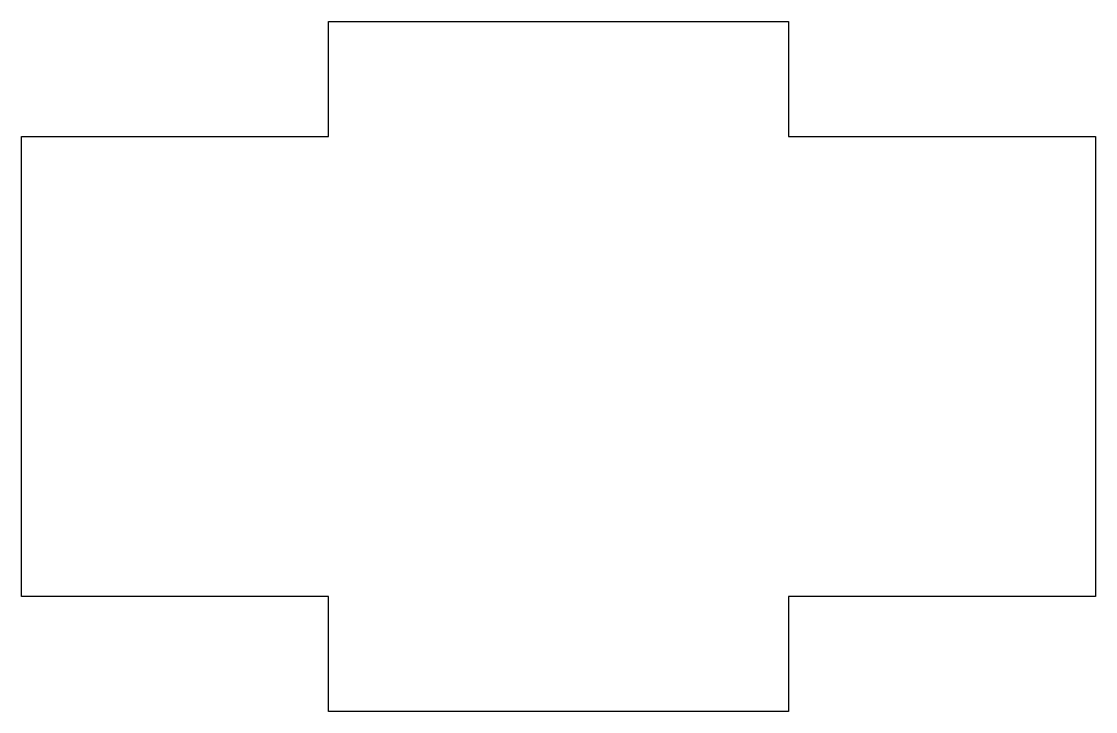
# Model space of a CAD drawing. Header units: millimetres. Extents: x 0 to 28, y -3 to 15.
import ezdxf

# ---------------------------------------------------------------- set-up
doc = ezdxf.new("R2010")
doc.units = ezdxf.units.MM

msp = doc.modelspace()

# ---------------------------------------------------------------- linework, layer by layer
msp.add_lwpolyline([(0, 12), (8, 12), (8, 15), (20, 15), (20, 12), (28, 12), (28, 0), (20, 0), (20, -3), (8, -3), (8, 0), (0, 0)], close=True)

doc.saveas('drawing.dxf')
